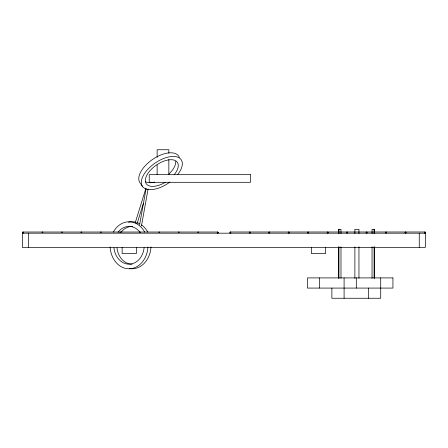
<?xml version="1.0" encoding="UTF-8"?>
<svg xmlns="http://www.w3.org/2000/svg" width="448" height="448" viewBox="0 0 448 448"><rect width="100%" height="100%" fill="white"/><g stroke="black" fill="none" stroke-linecap="round" stroke-linejoin="round"><path stroke-width="0.67" d="M139.569 224.902L146.082 188.642M141.45 225.938L148.081 188.994M135.341 222.426L145.908 188.356M137.295 222.992L143.304 203.616M217.683 232.602L218.271 232.602M425.018 232.574L425.6 232.574M142.352 186.239L139.832 182.588A23.503 12.018 -34.6 0 1 153.815 158.609A23.503 12.018 -34.6 0 1 179.318 157.343M425.018 233.156L425.018 231.991L230.317 231.991L230.317 233.156M419.255 233.184L419.255 247.43M380.722 277.906L380.722 298.256L331.878 298.256L331.878 288.081M374.522 233.509L374.522 229.314L372.047 229.314L372.047 233.509M374.522 246.803L374.522 278.286M374.086 229.314L374.086 233.509M374.086 246.803L374.086 278.286M372.047 246.803L372.047 278.286M368.514 288.081L368.514 298.256M358.96 233.509L358.954 229.314L354.883 229.314L354.894 233.509M358.954 246.803L358.96 278.286M356.3 277.906L356.3 288.081M354.894 246.803L354.883 278.286M344.092 277.906L344.092 298.256M340.984 233.509L340.984 229.314L338.509 229.314L338.509 233.509M340.984 246.803L340.984 278.286M338.951 229.314L338.951 233.509M338.951 246.803L338.951 278.286M338.509 246.803L338.509 278.286M325.64 247.43L325.64 253.54L311.394 253.54L311.394 247.43M319.67 277.906L319.67 288.081M217.683 233.184L217.683 232.019L22.982 232.019L22.982 233.184M168.84 153.21L168.84 149.744L157.136 149.744L157.136 157.366M168.84 159.443L168.84 174.675M157.136 164.982L157.136 174.675M136.366 247.43L136.366 253.54L122.125 253.54L122.125 247.43M28.504 233.184L28.504 247.43M137.273 222.886A1.019 0.364 17.2 0 1 136.136 223.037A1.019 0.364 17.2 0 1 135.498 222.281M175.734 161.302A18.878 9.654 -34.6 0 1 168.84 174.082M154.56 182.14A18.878 9.654 -34.6 0 1 145.522 181.72M165.206 182.336A18.878 9.654 -34.6 0 1 145.426 179.334A18.878 9.654 -34.6 0 1 168.465 159.919A18.878 9.654 -34.6 0 1 174.11 174.832M169.971 181.989A23.503 12.018 -34.6 0 1 141.316 182.93A23.503 12.018 -34.6 0 1 168.358 157.03A23.503 12.018 -34.6 0 1 177.598 174.686M144.122 247.705A18.878 15.226 90 0 1 129.058 264.169A18.878 15.226 90 0 1 113.926 247.806M118.02 232.232A18.878 15.226 90 0 1 139.961 232.159M132.11 264.169A18.878 15.226 -90 0 1 116.973 247.806M121.072 232.232A18.878 15.226 -90 0 1 132.698 226.43M147.93 247.005A23.503 18.962 90 0 1 129.018 268.8A23.503 18.962 90 0 1 110.102 247.005M113.327 232.086A23.503 18.962 90 0 1 144.704 232.086M128.374 222.236A23.503 18.962 90 0 1 135.761 222.236M136.976 222.589A23.503 18.962 90 0 1 139.328 223.574M141.551 224.935A23.503 18.962 90 0 1 147.756 232.086M150.982 247.005A23.503 18.962 90 0 1 129.595 268.598M23.134 233.167A0.582 0.582 0 0 1 22.434 232.803A0.582 0.582 0 0 1 22.736 232.075A0.582 0.582 0 0 1 23.492 232.31M41.95 232.31A0.582 0.582 0 0 1 42.958 232.31M61.421 232.31A0.582 0.582 0 0 1 62.429 232.31M80.886 232.31A0.582 0.582 0 0 1 81.9 232.31M100.358 232.31A0.582 0.582 0 0 1 101.371 232.31M119.829 232.31A0.582 0.582 0 0 1 120.842 232.31M139.3 232.31A0.582 0.582 0 0 1 140.308 232.31M158.771 232.31A0.582 0.582 0 0 1 159.779 232.31M178.237 232.31A0.582 0.582 0 0 1 179.25 232.31M197.708 232.31A0.582 0.582 0 0 1 198.722 232.31M217.179 232.31A0.582 0.582 0 0 1 217.93 232.075A0.582 0.582 0 0 1 218.232 232.803A0.582 0.582 0 0 1 217.532 233.167M230.877 232.725A0.582 0.582 0 0 1 230.026 233.078A0.582 0.582 0 0 1 229.902 232.159A0.582 0.582 0 0 1 230.821 232.282M250.348 232.725A0.582 0.582 0 0 1 249.222 232.725M249.278 232.282A0.582 0.582 0 0 1 250.292 232.282M269.819 232.725A0.582 0.582 0 0 1 268.688 232.725M268.75 232.282A0.582 0.582 0 0 1 269.763 232.282M289.29 232.725A0.582 0.582 0 0 1 288.159 232.725M288.221 232.282A0.582 0.582 0 0 1 289.229 232.282M308.762 232.725A0.582 0.582 0 0 1 307.63 232.725M307.686 232.282A0.582 0.582 0 0 1 308.7 232.282M328.227 232.725A0.582 0.582 0 0 1 327.102 232.725M327.158 232.282A0.582 0.582 0 0 1 328.171 232.282M347.698 232.725A0.582 0.582 0 0 1 346.573 232.725M346.629 232.282A0.582 0.582 0 0 1 347.642 232.282M367.17 232.725A0.582 0.582 0 0 1 366.044 232.725M366.1 232.282A0.582 0.582 0 0 1 367.114 232.282M386.641 232.725A0.582 0.582 0 0 1 385.51 232.725M385.571 232.282A0.582 0.582 0 0 1 386.579 232.282M406.112 232.725A0.582 0.582 0 0 1 404.981 232.725M405.042 232.282A0.582 0.582 0 0 1 406.05 232.282M424.508 232.282A0.582 0.582 0 0 1 425.426 232.159A0.582 0.582 0 0 1 425.309 233.078A0.582 0.582 0 0 1 424.452 232.725M250.471 174.675L149.223 174.675L149.223 182.308L250.471 182.308L250.471 174.675M425.359 233.184L22.4 233.184L22.4 247.43L425.359 247.43L425.359 233.184M392.935 277.906L307.457 277.906L307.457 288.081L392.935 288.081L392.935 277.906"/></g></svg>
